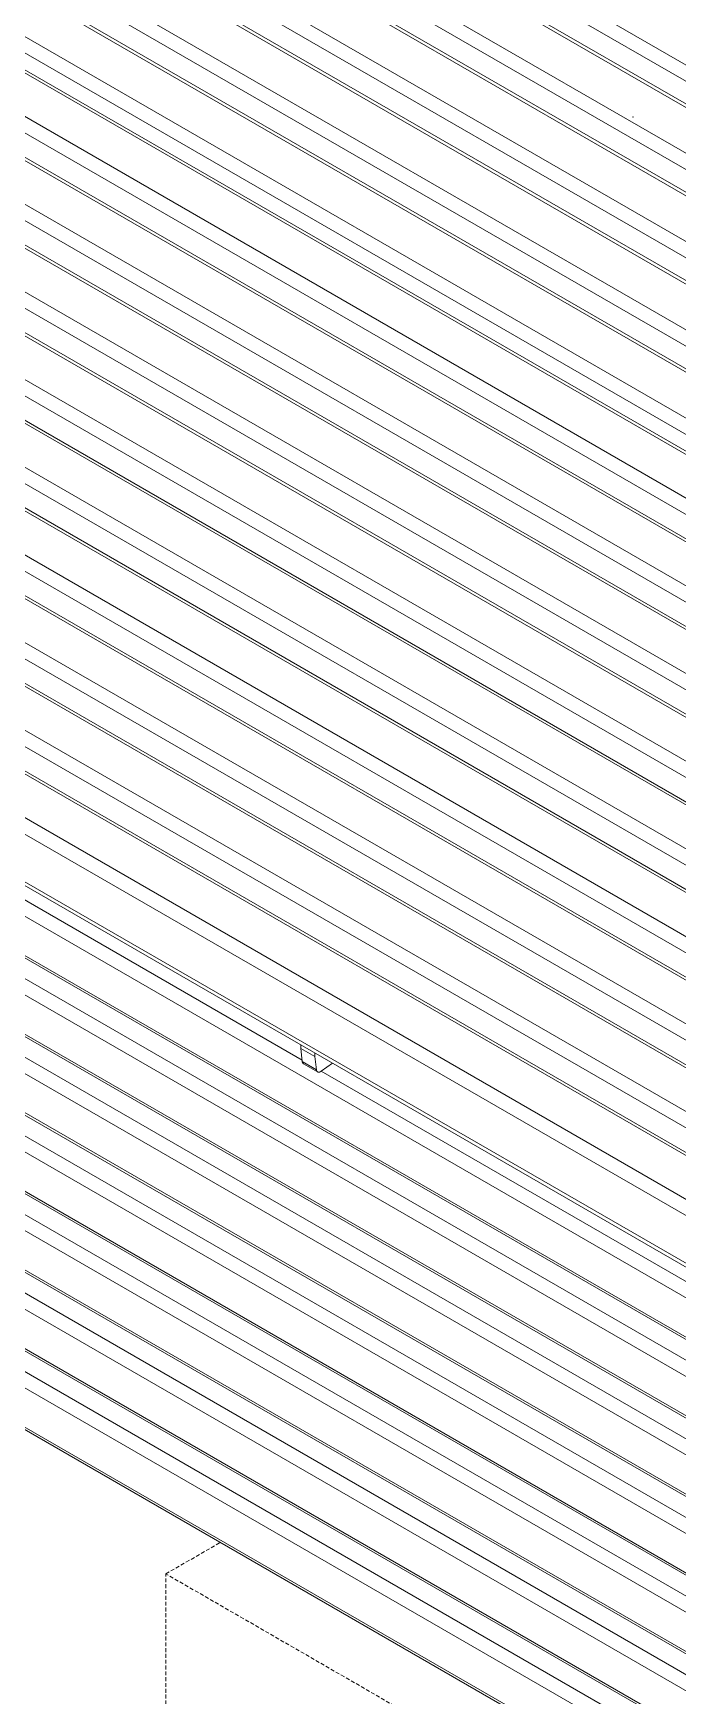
# Model space of a CAD drawing. Header units: millimetres. Extents: x -30 to 4992, y -440 to 3111.
# Drawn here: x 531 to 742, y -15 to 530 of the extents above; entities that cross this region are included whole.
import ezdxf

# ---------------------------------------------------------------- set-up
doc = ezdxf.new("R2010")
doc.units = ezdxf.units.MM
doc.header["$PDSIZE"] = -1
doc.linetypes.add('HIDDEN', pattern=[1.905, 1.27, -0.635])
doc.layers.add('ZANO_R', color=7, linetype='Continuous', lineweight=0)
doc.layers.add('ZANO_R_przerywana', color=7, linetype='HIDDEN', lineweight=0)

msp = doc.modelspace()

# ---------------------------------------------------------------- linework, layer by layer
at = {"layer": 'ZANO_R'}
for p, q in [((537.93, 639.23), (1369.28, 159.25)), ((527.49, 632.43), (1358.84, 152.45)), ((1275.15, 208.23), (535.6, 635.21)), ((1256.08, 210.67), (525.85, 632.26)), ((512.85, 624.76), (1344.2, 144.77)), ((1128.77, 255.21), (500.77, 617.78)), ((502.41, 617.95), (1333.76, 137.97)), ((1341.88, 140.75), (510.52, 620.73)), ((1223.98, 179.86), (485.44, 606.25)), ((487.77, 610.28), (1319.12, 130.29)), ((1080.72, 253.99), (475.69, 603.3)), ((477.33, 603.47), (1308.68, 123.49)), ((462.69, 595.8), (1203.38, 168.16)), ((1056.41, 239.07), (450.61, 588.82)), ((452.25, 588.99), (1283.6, 109.01)), ((1221.44, 152.37), (460.36, 591.77)), ((437.61, 581.32), (1268.96, 101.34)), ((1258.4, 95.55), (427.05, 575.53)), ((428.62, 575.62), (1259.93, 95.66)), ((1266.64, 97.31), (435.29, 577.29)), ((414.06, 568.66), (1245.41, 88.68)), ((1232.42, 81.81), (401.07, 561.79)), ((402.64, 561.89), (1233.95, 81.93)), ((1242.99, 84.72), (411.64, 564.7)), ((1217.01, 70.98), (385.66, 550.96)), ((388.07, 554.93), (1219.43, 74.94)), ((1206.43, 68.08), (375.08, 548.06)), ((376.65, 548.15), (1207.96, 68.19)), ((362.09, 541.19), (1193.44, 61.21)), ((1180.45, 54.34), (349.1, 534.32)), ((350.67, 534.42), (1181.98, 54.46)), ((1191.02, 57.25), (359.67, 537.23)), ((1165.04, 43.51), (333.69, 523.49)), ((336.1, 527.46), (1167.45, 47.48)), ((1154.46, 40.61), (323.11, 520.59)), ((324.68, 520.68), (1155.99, 40.73)), ((310.12, 513.72), (1141.47, 33.74)), ((1139.05, 29.78), (307.7, 509.76)), ((1128.48, 26.87), (297.13, 506.85)), ((298.7, 506.95), (1130, 26.99)), ((284.13, 499.99), (1115.48, 20.01)), ((1102.49, 13.14), (271.14, 493.12)), ((272.71, 493.21), (1104.02, 13.26)), ((1113.06, 16.04), (281.71, 496.02)), ((258.15, 486.25), (1089.5, 6.27)), ((1087.08, 2.31), (255.73, 482.29)), ((1076.5, -0.6), (245.15, 479.39)), ((246.73, 479.48), (1078.03, -0.48)), ((232.16, 472.52), (1063.51, -7.46)), ((1050.52, -14.33), (219.17, 465.65)), ((220.74, 465.74), (1052.05, -14.21)), ((1061.09, -11.42), (229.74, 468.56)), ((206.18, 458.78), (1037.53, -21.2)), ((1035.11, -25.16), (203.76, 454.82)), ((203.21, 439.5), (1034.56, -40.48)), ((1035.21, -42.08), (203.9, 437.87)), ((1037.24, -53.34), (205.89, 426.64)), ((207.62, 412.76), (1038.97, -67.23)), ((1039.63, -68.38), (208.29, 411.59)), ((237.66, 413.61), (619.17, 193.35)), ((1040.7, -81.11), (209.35, 398.87)), ((211.35, 403.04), (1042.7, -76.94)), ((211.08, 384.99), (1042.43, -94.99)), ((1043.09, -96.15), (211.75, 383.82)), ((1044.16, -108.88), (212.81, 371.1)), ((214.8, 375.27), (1046.15, -104.71)), ((214.54, 357.22), (1045.89, -122.76)), ((1046.55, -123.92), (215.21, 356.06)), ((218.26, 347.5), (1049.61, -132.48)), ((1047.62, -136.65), (216.27, 343.33)), ((218, 329.45), (1049.35, -150.53)), ((1050.01, -151.69), (218.67, 328.29)), ((221.72, 319.73), (1053.07, -160.25)), ((1051.08, -164.42), (219.73, 315.56)), ((221.46, 301.68), (1052.81, -178.3)), ((1053.47, -179.46), (222.12, 300.52)), ((225.18, 291.96), (1056.53, -188.02)), ((1054.54, -192.18), (223.19, 287.8)), ((224.92, 273.91), (1056.27, -206.07)), ((1056.93, -207.23), (225.58, 272.75)), ((228.64, 264.19), (1059.99, -215.79)), ((1058, -219.95), (226.65, 260.03)), ((228.38, 246.14), (1059.73, -233.84)), ((1060.39, -235), (229.04, 244.98)), ((618.72, 197.16), (618.76, 198.36)), ((618.72, 197.16), (623.36, 194.48)), ((619.23, 192.86), (618.72, 197.16)), ((619.23, 192.86), (619.23, 192.83)), ((623.88, 190.18), (619.23, 192.86)), ((619.23, 192.83), (619.24, 192.79)), ((619.24, 192.79), (619.24, 192.76)), ((619.24, 192.76), (619.25, 192.73)), ((619.25, 192.73), (619.25, 192.7)), ((619.25, 192.7), (619.26, 192.67)), ((619.26, 192.67), (619.27, 192.64)), ((619.27, 192.64), (619.28, 192.61)), ((619.28, 192.61), (619.29, 192.58)), ((619.29, 192.58), (619.3, 192.56)), ((619.3, 192.56), (619.31, 192.53)), ((619.31, 192.53), (619.32, 192.5)), ((619.32, 192.5), (619.34, 192.47)), ((619.34, 192.47), (619.35, 192.44)), ((619.35, 192.44), (619.37, 192.42)), ((619.37, 192.42), (619.39, 192.39)), ((619.39, 192.39), (619.41, 192.37)), ((619.41, 192.37), (619.42, 192.34)), ((619.42, 192.34), (619.44, 192.32)), ((619.44, 192.32), (619.46, 192.3)), ((619.46, 192.3), (619.49, 192.27)), ((619.49, 192.27), (619.51, 192.25)), ((619.51, 192.25), (619.53, 192.23)), ((619.53, 192.23), (619.55, 192.21)), ((619.55, 192.21), (619.58, 192.19)), ((619.58, 192.19), (619.6, 192.17)), ((619.6, 192.17), (619.63, 192.15)), ((624.26, 189.48), (619.63, 192.15)), ((623.36, 194.48), (623.4, 195.68)), ((623.88, 190.18), (623.36, 194.48)), ((629.11, 192.38), (625.44, 189.69)), ((623.88, 190.14), (623.88, 190.18)), ((623.89, 190.1), (623.88, 190.14)), ((623.89, 190.07), (623.89, 190.1)), ((623.9, 190.04), (623.89, 190.07)), ((623.91, 190), (623.9, 190.04)), ((623.92, 189.97), (623.91, 190)), ((623.93, 189.94), (623.92, 189.97)), ((623.94, 189.9), (623.93, 189.94)), ((623.95, 189.87), (623.94, 189.9)), ((623.96, 189.84), (623.95, 189.87)), ((623.97, 189.81), (623.96, 189.84)), ((623.99, 189.79), (623.97, 189.81)), ((624, 189.76), (623.99, 189.79)), ((624.01, 189.74), (624, 189.76)), ((624.02, 189.73), (624.01, 189.74)), ((624.03, 189.72), (624.02, 189.73)), ((624.03, 189.7), (624.03, 189.72)), ((624.04, 189.69), (624.03, 189.7)), ((624.05, 189.68), (624.04, 189.69)), ((624.06, 189.67), (624.05, 189.68)), ((624.07, 189.66), (624.06, 189.67)), ((624.08, 189.64), (624.07, 189.66)), ((624.09, 189.63), (624.08, 189.64)), ((624.1, 189.62), (624.09, 189.63)), ((624.11, 189.61), (624.1, 189.62)), ((624.12, 189.6), (624.11, 189.61)), ((624.13, 189.59), (624.12, 189.6)), ((624.14, 189.58), (624.13, 189.59)), ((624.15, 189.57), (624.14, 189.58)), ((624.16, 189.56), (624.15, 189.57)), ((624.17, 189.55), (624.16, 189.56)), ((624.18, 189.54), (624.17, 189.55)), ((624.19, 189.53), (624.18, 189.54)), ((624.2, 189.52), (624.19, 189.53)), ((624.21, 189.51), (624.2, 189.52)), ((624.22, 189.5), (624.21, 189.51)), ((624.23, 189.5), (624.22, 189.5)), ((624.25, 189.49), (624.23, 189.5)), ((624.26, 189.48), (624.25, 189.49)), ((624.27, 189.47), (624.26, 189.48)), ((624.28, 189.47), (624.27, 189.47)), ((624.29, 189.46), (624.28, 189.47)), ((624.31, 189.45), (624.29, 189.46)), ((624.32, 189.45), (624.31, 189.45)), ((624.33, 189.44), (624.32, 189.45)), ((624.34, 189.44), (624.33, 189.44)), ((624.36, 189.43), (624.34, 189.44)), ((624.37, 189.43), (624.36, 189.43)), ((624.38, 189.42), (624.37, 189.43)), ((624.4, 189.42), (624.38, 189.42)), ((624.41, 189.41), (624.4, 189.42)), ((624.42, 189.41), (624.41, 189.41)), ((624.44, 189.41), (624.42, 189.41)), ((624.45, 189.4), (624.44, 189.41)), ((624.46, 189.4), (624.45, 189.4)), ((624.48, 189.4), (624.46, 189.4)), ((624.49, 189.39), (624.48, 189.4)), ((624.51, 189.39), (624.49, 189.39)), ((624.52, 189.39), (624.51, 189.39)), ((624.54, 189.39), (624.52, 189.39)), ((624.55, 189.38), (624.54, 189.39)), ((624.56, 189.38), (624.55, 189.38)), ((624.58, 189.38), (624.56, 189.38)), ((624.59, 189.38), (624.58, 189.38)), ((624.61, 189.38), (624.59, 189.38)), ((624.62, 189.38), (624.61, 189.38)), ((624.64, 189.38), (624.62, 189.38)), ((624.66, 189.38), (624.64, 189.38)), ((624.67, 189.38), (624.66, 189.38)), ((624.7, 189.38), (624.67, 189.38)), ((624.73, 189.39), (624.7, 189.38)), ((624.77, 189.39), (624.73, 189.39)), ((624.8, 189.4), (624.77, 189.39)), ((624.83, 189.4), (624.8, 189.4)), ((624.87, 189.41), (624.83, 189.4)), ((624.9, 189.42), (624.87, 189.41)), ((624.93, 189.43), (624.9, 189.42)), ((624.97, 189.44), (624.93, 189.43)), ((625, 189.45), (624.97, 189.44)), ((625.03, 189.46), (625, 189.45)), ((625.07, 189.48), (625.03, 189.46)), ((625.1, 189.49), (625.07, 189.48)), ((625.14, 189.51), (625.1, 189.49)), ((625.17, 189.52), (625.14, 189.51)), ((625.21, 189.54), (625.17, 189.52)), ((625.24, 189.56), (625.21, 189.54)), ((625.27, 189.58), (625.24, 189.56)), ((625.31, 189.6), (625.27, 189.58)), ((625.34, 189.62), (625.31, 189.6)), ((625.38, 189.64), (625.34, 189.62)), ((625.41, 189.67), (625.38, 189.64)), ((625.44, 189.69), (625.41, 189.67)), ((625.47, 189.71), (1006.98, -30.55))]:
    msp.add_line(p, q, dxfattribs=at)
msp.add_point((727.66, 502.58), dxfattribs=at)
at = {"layer": 'ZANO_R_przerywana'}
for p, q in [((574.52, 24.88), (592.4, 35.2)), ((574.52, -136.01), (574.52, 24.88)), ((713.86, -55.57), (574.52, 24.88))]:
    msp.add_line(p, q, dxfattribs=at)

doc.saveas('drawing.dxf')
